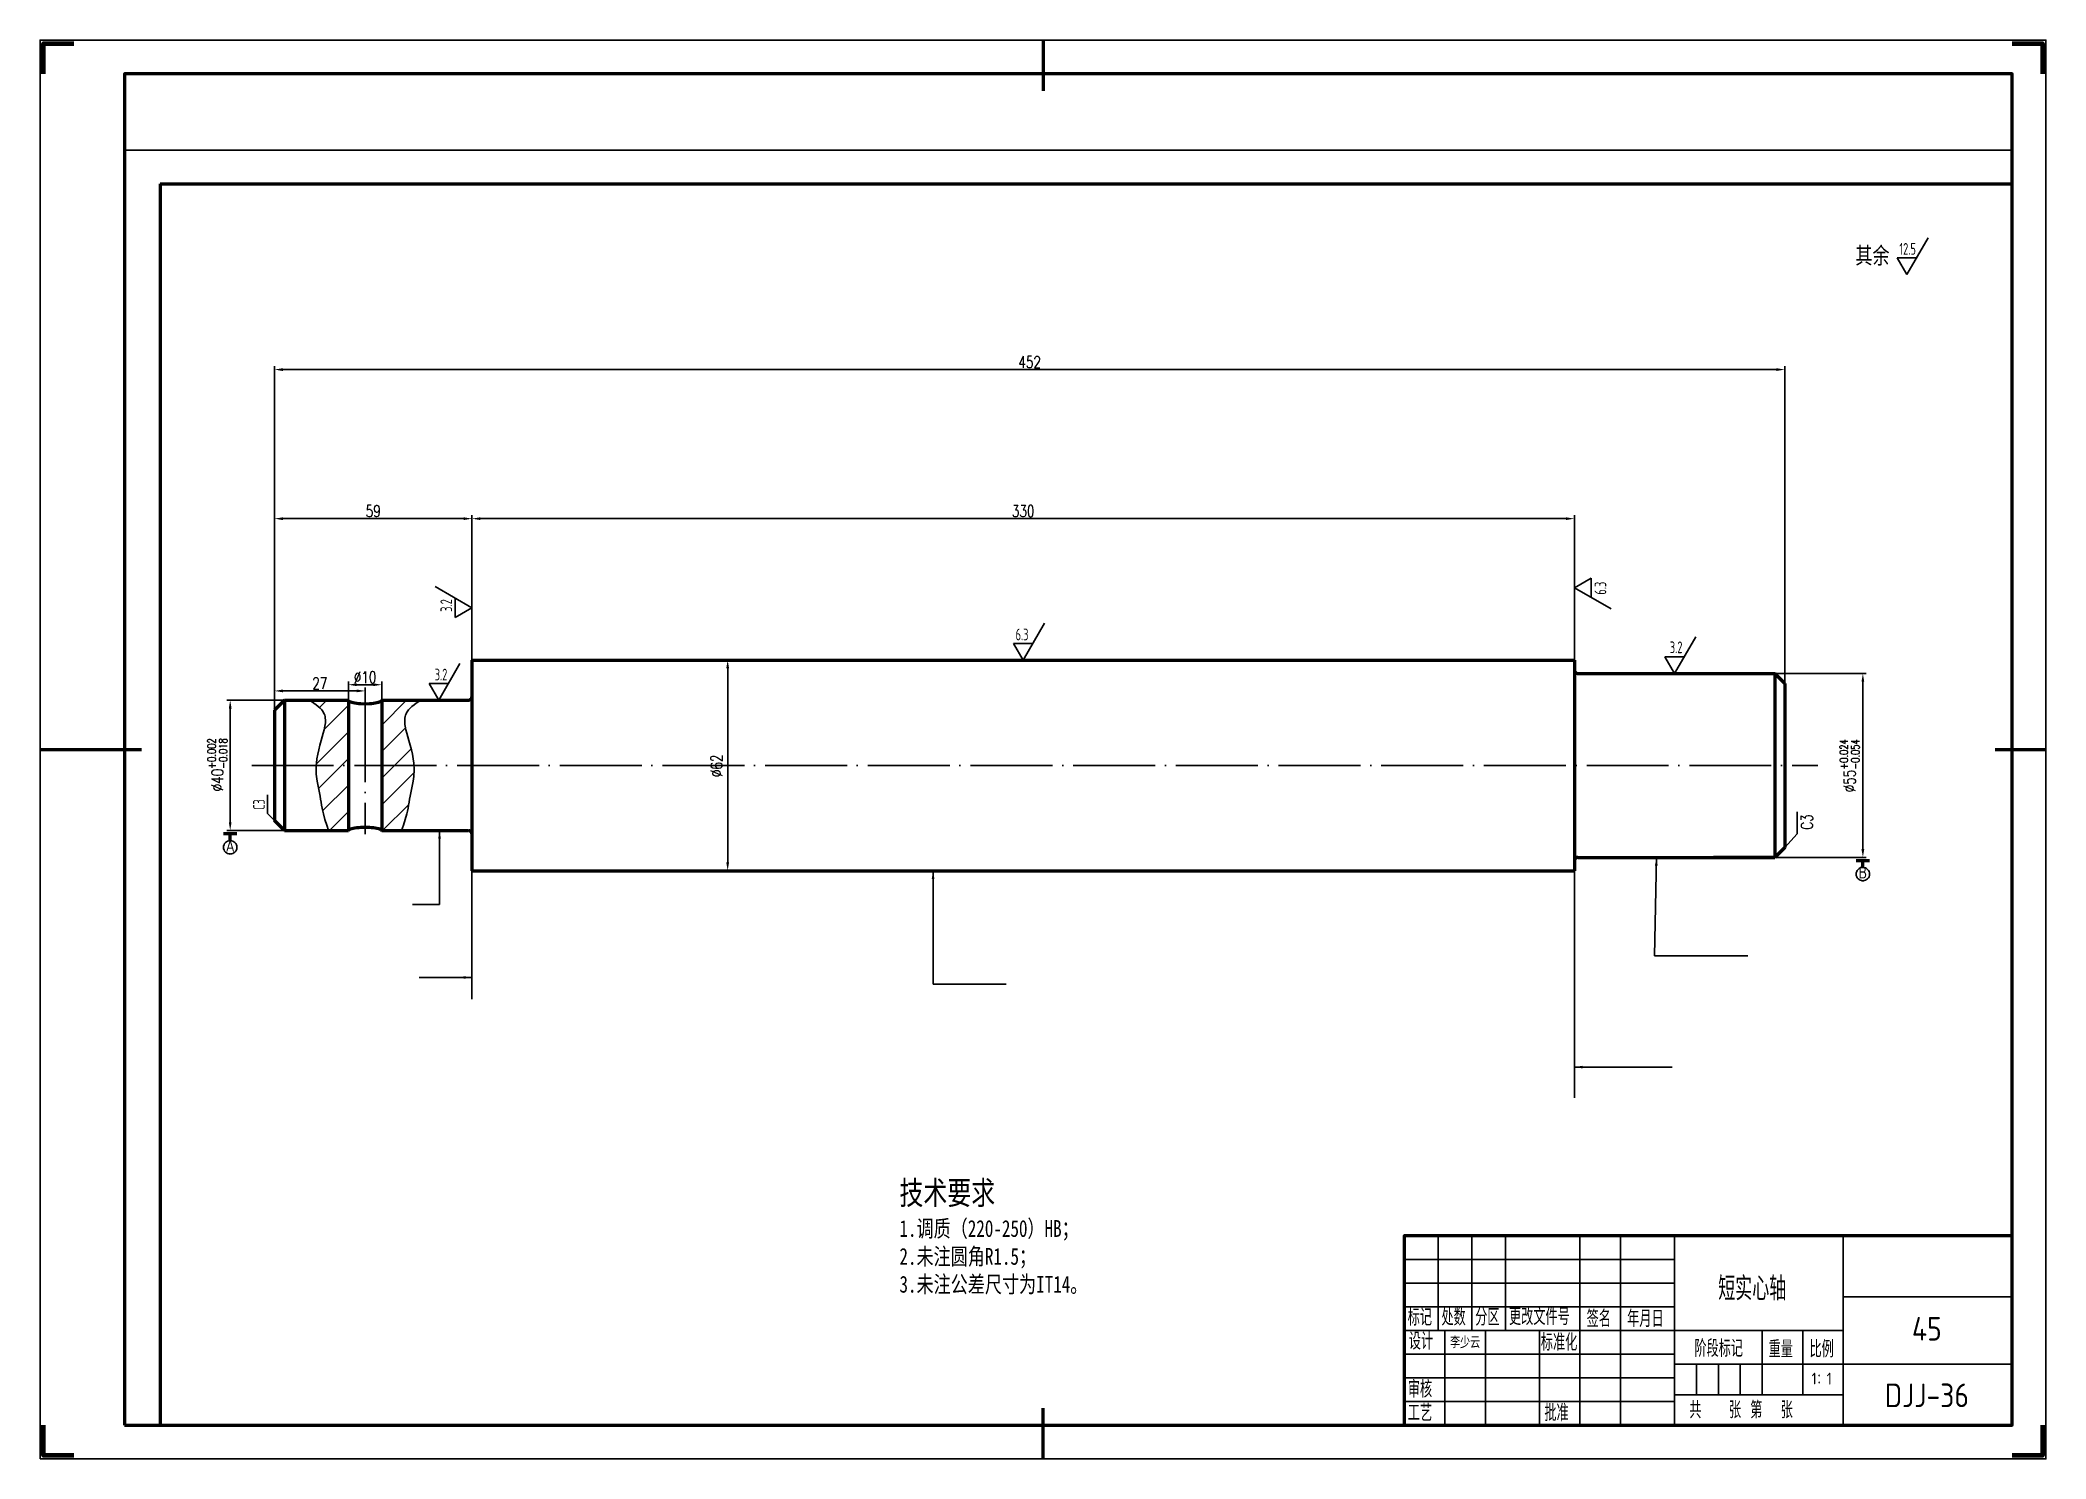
# Paper-space layout 'Gb A2 标题栏' of a CAD drawing. Header units: inches, sheet in millimetres. Extents: x -23 to 571, y -6 to 414.
# The model-space entities are those that its viewports show. They can reach past a viewport. Long polylines and large blocks are cut down to what shows.
import ezdxf
from ezdxf.enums import TextEntityAlignment as Align

# ---------------------------------------------------------------- set-up
doc = ezdxf.new("R2010")
doc.units = ezdxf.units.IN
doc.header["$MEASUREMENT"] = 0
doc.linetypes.add('ACAD_ISO04W100', pattern=[30, 24, -3, 0, -3])
doc.linetypes.add('CENTER2', pattern=[28.575, 19.05, -3.175, 3.175, -3.175])
for name, color, linetype in [('biaozhu', 210, 'Continuous'), ('图层2', 50, 'CENTER2'), ('图框_外框线', 7, 'Continuous'), ('图框_标题栏属性', 1, 'Continuous'), ('图框_标题栏文字', 6, 'Continuous'), ('图框_视口', 7, 'Continuous')]:
    doc.layers.add(name, color=color, linetype=linetype)
for name, color, linetype, lineweight in [('cushixian', 4, 'Continuous', 50), ('中心线层', 4, 'ACAD_ISO04W100', 25), ('图框_内框线', 5, 'Continuous', 50), ('图框_角线', 5, 'Continuous', 200), ('文字', 7, 'Continuous', 35), ('文字层', 7, 'Continuous', 25), ('标注层', 3, 'Continuous', 25), ('粗实线', 7, 'Continuous', 50), ('粗实线层', 7, 'Continuous', 50), ('细实线', 7, 'Continuous', 20)]:
    doc.layers.add(name, color=color, linetype=linetype, lineweight=lineweight)
doc.styles.add('123', font='txt.shx', dxfattribs={"width": 0.75, "height": 3.5})
doc.styles.get("Standard").update_dxf_attribs({"font": 'gbenor.shx', "width": 0.75, "bigfont": 'gbcbig.shx'})
doc.styles.add('工程字', font='gbenor.shx', dxfattribs={"bigfont": 'gbcbig.shx'})
doc.dimstyles.new('GB-3.5$7', dxfattribs={"dimtxt": 3.5, "dimasz": 2.5, "dimexe": 1, "dimexo": 0, "dimgap": 0.5, "dimtad": 1, "dimdec": 0, "dimdsep": 46, "dimtxsty": '123', "dimcen": 0, "dimclrt": 7, "dimadec": 0, "dimazin": 2, "dimtfac": 1, "dimtdec": 0, "dimtmove": 0, "dimatfit": 3, "dimfxl": 1, "dimarcsym": 0})

# ---------------------------------------------------------------- blocks, each defined once
blk = doc.blocks.new('GB_A2 title block')
at = {"layer": '图框_内框线'}
for points in [[(272, 410), (272, 395)], [(-25, 200), (5, 200)], [(554, 200), (569, 200)], [(559, 56), (379, 56), (379, 0), (559, 0), (559, 56)], [(272, -10), (272, 5)]]:
    blk.add_lwpolyline(points, dxfattribs=at)
blk.add_lwpolyline([(0, 0), (559, 0), (559, 400), (0, 400)], close=True, dxfattribs=at)
at = {"layer": '图框_外框线'}
for p, q in [((389, 56), (389, 28)), ((399, 28), (399, 56)), ((409, 56), (409, 28)), ((431, 28), (431, 56)), ((443, 56), (443, 28)), ((459, 56), (459, 0)), ((509, 56), (509, 0)), ((379, 49), (459, 49)), ((379, 42), (459, 42)), ((509, 38), (559, 38)), ((379, 35), (459, 35)), ((379, 28), (509, 28)), ((391, 0), (391, 28)), ((403, 28), (403, 0)), ((419, 0), (419, 28)), ((431, 28), (431, 0)), ((443, 0), (443, 28)), ((485, 28), (485, 9)), ((497, 28), (497, 9)), ((379, 21), (459, 21)), ((559, 18), (459, 18)), ((465.5, 18), (465.5, 9)), ((472, 18), (472, 9)), ((478.5, 18), (478.5, 9)), ((379, 14), (459, 14)), ((379, 7), (459, 7)), ((509, 9), (459, 9))]:
    blk.add_line(p, q, dxfattribs=at)
blk.add_lwpolyline([(-25, -10), (569, -10), (569, 410), (-25, 410)], close=True, dxfattribs=at)
at = {"layer": '图框_角线', "flags": 128}
for points in [[(-24, 400), (-24, 409), (-15, 409)], [(559, 409), (568, 409), (568, 400)], [(-15, -9), (-24, -9), (-24, 0)], [(568, 0), (568, -9), (559, -9)], [(568, 0), (568, -9), (559, -9)]]:
    blk.add_lwpolyline(points, dxfattribs=at)
at = {"layer": '图框_标题栏属性', "style": '工程字'}
for tag, p in [('XXX2', (532.43, 46.93)), ('XXX1', (482.04, 40.8)), ('XXX3', (533.75, 28.53)), ('XXX4', (533.75, 8.82))]:
    blk.add_attdef(tag, text='', height=7, dxfattribs=at).set_placement(p, align=Align.MIDDLE)
for tag, height, p in [('XXX5', 3.5, (490.98, 13.58)), ('XXX6', 3.5, (502.6, 13.74)), ('XXX7', 5, (473.15, 4.04)), ('XXX8', 5, (496.55, 4.04))]:
    blk.add_attdef(tag, text='', height=height, dxfattribs=at).set_placement(p, align=Align.MIDDLE_CENTER)
at = {"layer": '图框_标题栏文字', "style": '工程字'}
for s, p in [('标记', (380, 29.44)), ('处数', (390, 29.44)), ('分区', (400, 29.44)), ('更改文件号', (410, 29.59)), ('签名', (433, 29)), ('年月日', (445, 29)), ('设计', (380.33, 22.35)), ('标准化', (419.44, 22)), ('阶段标记', (464.89, 20.2)), ('重量', (486.89, 20)), ('比例', (499, 20)), ('审核', (380.05, 8.15)), ('工艺', (380.05, 1.15)), ('批准', (420.47, 1.15)), ('共   张 第  张', (463.4, 2))]:
    blk.add_text(s, height=5, dxfattribs=at).set_placement(p)
blk = doc.blocks.new('下基准')
at = {"layer": '标注层'}
blk.add_circle((0, -5), 2, dxfattribs=at)
at = {"layer": '粗实线层'}
for p, q in [((2, -1), (-2, -1)), ((0, -3), (0, -1))]:
    blk.add_line(p, q, dxfattribs=at)
at = {"layer": '文字层'}
blk.add_attdef('A', text='', height=3.5, dxfattribs=at).set_placement((0, -4.56), align=Align.MIDDLE_CENTER)

msp = doc.modelspace()

# ---------------------------------------------------------------- hatches: boundary and pattern name
at = {"layer": '标注层'}
h = msp.add_hatch(dxfattribs=at)
h.set_pattern_fill('ANSI31', color=256, scale=45, style=0)
edge = h.paths.add_edge_path()
edge.add_line((1347.64, 426.37), (1335.98, 426.37))
edge.add_spline(control_points=[(1335.98, 426.37), (1337.82, 425.17), (1342.12, 422.35), (1339.4, 414.37), (1338.18, 409.3), (1338.02, 406.87)], knot_values=[0, 0, 0, 0, 5.991732, 13.994199, 21.483889, 21.483889, 21.483889, 21.483889], degree=3, periodic=0)
edge.add_line((1338.02, 406.87), (1347.64, 406.87))
edge.add_line((1347.64, 406.87), (1347.64, 426.37))
h = msp.add_hatch(dxfattribs=at)
h.set_pattern_fill('ANSI31', color=256, scale=45, style=0)
edge = h.paths.add_edge_path()
edge.add_spline(control_points=[(1367.26, 406.87), (1367.09, 409.3), (1365.88, 414.37), (1363.15, 422.35), (1367.45, 425.17), (1369.29, 426.37)], knot_values=[0, 0, 0, 0, 7.489689, 15.492157, 21.483889, 21.483889, 21.483889, 21.483889], degree=3, periodic=0)
edge.add_line((1369.29, 426.37), (1357.64, 426.37))
edge.add_line((1357.64, 426.37), (1357.64, 426.31))
edge.add_line((1357.64, 426.31), (1357.64, 406.87))
edge.add_line((1357.64, 406.87), (1367.26, 406.87))
h = msp.add_hatch(dxfattribs=at)
h.set_pattern_fill('ANSI31', color=256, scale=45, style=0)
edge = h.paths.add_edge_path()
edge.add_line((1347.64, 406.87), (1338.02, 406.87))
edge.add_spline(control_points=[(1338.02, 406.87), (1337.94, 405.78), (1337.96, 402.76), (1339.15, 398.46), (1339.82, 392.96), (1340.98, 389.57), (1341.74, 387.37)], knot_values=[21.483889, 21.483889, 21.483889, 21.483889, 24.865782, 30.843836, 34.566757, 41.517687, 41.517687, 41.517687, 41.517687], degree=3, periodic=0)
edge.add_line((1341.74, 387.37), (1347.64, 387.37))
edge.add_line((1347.64, 387.37), (1347.64, 406.87))
h = msp.add_hatch(dxfattribs=at)
h.set_pattern_fill('ANSI31', color=256, scale=45, style=0)
edge = h.paths.add_edge_path()
edge.add_spline(control_points=[(1363.53, 387.37), (1364.29, 389.57), (1365.45, 392.96), (1366.13, 398.46), (1367.31, 402.76), (1367.34, 405.78), (1367.26, 406.87)], knot_values=[21.483889, 21.483889, 21.483889, 21.483889, 28.434819, 32.157739, 38.135793, 41.517687, 41.517687, 41.517687, 41.517687], degree=3, periodic=0)
edge.add_line((1367.26, 406.87), (1357.64, 406.87))
edge.add_line((1357.64, 406.87), (1357.64, 387.37))
edge.add_line((1357.64, 387.37), (1363.53, 387.37))

# ---------------------------------------------------------------- linework, layer by layer
at = {"layer": 'biaozhu', "color": 0, "lineweight": -3}
for p, q in [((1770.36, 180.85), (1770.36, 212.85)), ((1795.36, 196.85), (1795.36, 212.85)), ((1835.36, 212.85), (1835.36, 196.85))]:
    msp.add_line(p, q, dxfattribs=at)
at = {"layer": '中心线层'}
for p, q in [((1352.64, 426.37), (1352.64, 386.34)), ((1318.74, 406.87), (1787.31, 406.87))]:
    msp.add_line(p, q, dxfattribs=at)
at = {"layer": '图层2', "color": 3, "linetype": 'ByBlock', "lineweight": -3}
for p, q in [((1813.95, 553.69), (1820.3, 564.69)), ((1813.95, 553.69), (1811.06, 558.69)), ((1811.06, 558.69), (1816.84, 558.69)), ((1714.46, 460.02), (1719.46, 462.91)), ((1719.46, 462.91), (1719.46, 457.13)), ((1384.6, 454.02), (1373.6, 460.37)), ((1379.6, 451.13), (1379.6, 456.91)), ((1714.46, 460.02), (1725.46, 453.67)), ((1384.6, 454.02), (1379.6, 451.13)), ((1744.44, 434.37), (1750.79, 445.37)), ((1744.44, 434.37), (1741.55, 439.37)), ((1741.55, 439.37), (1747.32, 439.37)), ((1374.68, 426.37), (1381.03, 437.37)), ((1374.68, 426.37), (1371.79, 431.37)), ((1371.79, 431.37), (1377.56, 431.37))]:
    msp.add_line(p, q, dxfattribs=at)
at = {"layer": '标注层'}
for p, q in [((1325.53, 406.87), (1325.53, 526.25)), ((1328.03, 525.25), (1774.91, 525.25)), ((1777.41, 406.87), (1777.41, 526.25)), ((1325.53, 426.37), (1325.53, 481.67)), ((1382.1, 480.67), (1328.03, 480.67)), ((1384.6, 428.82), (1384.6, 481.67)), ((1384.6, 438.37), (1384.6, 481.67)), ((1711.96, 480.67), (1387.1, 480.67)), ((1714.46, 438.37), (1714.46, 481.67)), ((1476.1, 438.37), (1460.12, 438.37)), ((1461.12, 435.87), (1461.12, 377.87)), ((1774.41, 434.37), (1801.76, 434.37)), ((1328.53, 426.37), (1311.28, 426.37)), ((1325.53, 423.37), (1325.53, 430.15)), ((1328.03, 429.15), (1350.14, 429.15)), ((1347.65, 426.31), (1347.65, 432)), ((1350.15, 431), (1355.14, 431)), ((1352.64, 423.37), (1352.64, 430.15)), ((1357.64, 426.31), (1357.64, 432)), ((1800.76, 431.87), (1800.76, 381.87)), ((1312.28, 423.87), (1312.28, 389.87)), ((1323.4, 392.51), (1323.4, 398.05)), ((1325.53, 390.37), (1323.4, 392.51)), ((1781.13, 386.42), (1781.13, 393)), ((1328.53, 387.37), (1311.28, 387.37)), ((1777.41, 382.37), (1781.13, 386.42)), ((1774.41, 379.37), (1801.76, 379.37)), ((1384.6, 375.37), (1384.6, 336.91)), ((1476.1, 375.37), (1460.12, 375.37)), ((1714.46, 375.37), (1714.46, 307.5))]:
    msp.add_line(p, q, dxfattribs=at)
at = {"layer": '标注层', "linetype": 'ByBlock', "lineweight": -3}
for p, q in [((1549.53, 438.37), (1555.88, 449.37)), ((1549.53, 438.37), (1546.64, 443.37)), ((1546.64, 443.37), (1552.42, 443.37))]:
    msp.add_line(p, q, dxfattribs=at)
at = {"layer": '标注层'}
msp.add_lwpolyline([(1266.36, 590.85), (1860.36, 590.85), (1860.36, 170.85), (1266.36, 170.85)], close=True, dxfattribs=at)
for points in [[(1335.98, 426.37), (1340.39, 422.32), (1339.53, 414.36), (1338.06, 403.59), (1339.17, 397.71), (1339.78, 394.04), (1341.74, 387.37)], [(1369.29, 426.37), (1364.88, 422.32), (1365.74, 414.36), (1367.21, 403.59), (1366.11, 397.71), (1365.5, 394.04), (1363.53, 387.37)]]:
    msp.add_spline(points, degree=3, dxfattribs=at)
for points in [[(1328.03, 525.67), (1328.03, 524.83), (1325.53, 525.25)], [(1774.91, 525.67), (1774.91, 524.83), (1777.41, 525.25)], [(1328.03, 481.08), (1328.03, 480.25), (1325.53, 480.67)], [(1382.1, 481.08), (1382.1, 480.25), (1384.6, 480.67)], [(1387.1, 481.08), (1387.1, 480.25), (1384.6, 480.67)], [(1711.96, 481.08), (1711.96, 480.25), (1714.46, 480.67)], [(1460.7, 435.87), (1461.54, 435.87), (1461.12, 438.37)], [(1800.34, 431.87), (1801.18, 431.87), (1800.76, 434.37)], [(1311.87, 423.87), (1312.7, 423.87), (1312.28, 426.37)], [(1328.03, 429.57), (1328.03, 428.74), (1325.53, 429.15)], [(1350.15, 431.42), (1350.15, 430.59), (1347.65, 431)], [(1350.14, 429.57), (1350.14, 428.74), (1352.64, 429.15)], [(1355.14, 431.42), (1355.14, 430.59), (1357.64, 431)], [(1311.87, 389.87), (1312.7, 389.87), (1312.28, 387.37)], [(1800.34, 381.87), (1801.18, 381.87), (1800.76, 379.37)], [(1460.7, 377.87), (1461.54, 377.87), (1461.12, 375.37)]]:
    msp.add_solid(points, dxfattribs=at)
at = {"layer": '粗实线'}
for p, q in [((1291.36, 580.85), (1291.36, 180.85)), ((1291.36, 580.85), (1850.36, 580.85)), ((1384.6, 438.37), (1384.6, 375.37)), ((1328.53, 426.37), (1325.53, 423.37)), ((1328.53, 426.37), (1347.64, 426.37)), ((1328.53, 426.37), (1328.53, 387.37)), ((1347.64, 426.37), (1347.64, 387.37)), ((1357.64, 426.37), (1357.64, 387.37)), ((1357.64, 426.37), (1383.6, 426.37)), ((1777.41, 431.37), (1777.41, 382.37)), ((1325.53, 423.37), (1325.53, 390.37)), ((1328.53, 387.37), (1325.53, 390.37)), ((1328.53, 387.37), (1347.64, 387.37)), ((1357.64, 387.37), (1383.6, 387.37)), ((1715.45, 379.37), (1774.41, 379.37)), ((1774.41, 379.37), (1756.1, 379.37)), ((1777.41, 382.37), (1774.41, 379.37))]:
    msp.add_line(p, q, dxfattribs=at)
at = {"layer": '粗实线', "lineweight": 50}
for p, q in [((1384.6, 438.37), (1714.46, 438.37)), ((1714.46, 438.37), (1714.46, 375.37)), ((1715.45, 434.37), (1774.41, 434.37)), ((1777.41, 431.37), (1774.41, 434.37)), ((1774.41, 434.37), (1774.41, 379.37)), ((1384.6, 375.37), (1714.46, 375.37))]:
    msp.add_line(p, q, dxfattribs=at)
at = {"layer": '粗实线', "color": 0}
for p, q in [((1710.36, 180.85), (1710.36, 212.85)), ((1710.36, 212.85), (1850.36, 212.85))]:
    msp.add_line(p, q, dxfattribs=at)
at = {"layer": '粗实线', "lineweight": 50}
for centre, start, end in [((1715.45, 435.37), 185.74974, 270), ((1383.6, 427.37), 270, 0), ((1383.6, 386.37), 0, 90), ((1715.45, 378.37), 90, 174.25026)]:
    msp.add_arc(centre, 1, start, end, dxfattribs=at)
at = {"layer": '粗实线'}
msp.add_ellipse((1352.64, 426.37), major_axis=(-5, 0), ratio=0.206906, start_param=0, end_param=3.141593, dxfattribs=at)
at = {"layer": '粗实线', "extrusion": (0, 0, -1)}
msp.add_ellipse((1352.64, 387.37), major_axis=(-5, 0), ratio=0.206906, start_param=0, end_param=3.141593, dxfattribs=at)
at = {"layer": '细实线', "color": 0}
msp.add_line((1820.36, 196.85), (1820.36, 212.85), dxfattribs=at)

# ---------------------------------------------------------------- block references
at = {"layer": '标注层'}
msp.add_blockref('下基准', (1312.28, 387.37), dxfattribs=at).add_auto_attribs({'A': 'A'})
at = {"layer": '标注层', "lineweight": -3}
msp.add_blockref('下基准', (1800.76, 379.37), dxfattribs=at).add_auto_attribs({'A': 'B'})

# ---------------------------------------------------------------- texts
at = {"char_height": 5, "attachment_point": 1, "style": '123'}
for s, insert, width in [('{\\fSimSun|b0|i0|c134|p2;45}', (1805.31, 211.66), 25), ('{\\fSimSun|b0|i0|c134|p2;1:1}', (1840.87, 211.66), 9.4939)]:
    msp.add_mtext(s, dxfattribs=dict(at, insert=insert, width=width))
at = {"color": 0, "insert": (1827.86, 208.85), "char_height": 5, "width": 15, "attachment_point": 5}
msp.add_mtext('{\\fSimSun|b0|i0|c134|p2;比例}', dxfattribs=at)
at = {"layer": 'cushixian', "color": 3, "lineweight": -3, "ltscale": 0.1, "insert": (1798.51, 561.89), "char_height": 5, "width": 40.337, "attachment_point": 1}
msp.add_mtext('{\\fSimSun|b0|i0|c134|p2;其余}', dxfattribs=at)
at = {"layer": 'cushixian', "color": 0, "lineweight": -3, "ltscale": 0.1, "insert": (1740.36, 204.85), "char_height": 10, "width": 60, "attachment_point": 5}
msp.add_mtext('{\\fSimSun|b0|i0|c134|p2;短实心轴}', dxfattribs=at)
at = {"layer": '图层2', "color": 3, "linetype": 'ByBlock', "lineweight": -3, "char_height": 3.5, "width": 29.7869, "attachment_point": 1}
for s, insert in [('12.5', (1811.69, 563.1)), ('3.2', (1743.01, 443.94)), ('3.2', (1373.48, 435.79))]:
    msp.add_mtext(s, dxfattribs=dict(at, insert=insert))
at = {"layer": '图层2', "color": 3, "linetype": 'ByBlock', "lineweight": -3, "char_height": 3.5, "width": 29.7869, "attachment_point": 1, "rotation": 90}
for s, insert in [('3.2', (1375.19, 452.82)), ('6.3', (1720.48, 457.95))]:
    msp.add_mtext(s, dxfattribs=dict(at, insert=insert))
at = {"layer": '文字', "color": 0, "insert": (1772.75, 212.12), "char_height": 3.5, "width": 25, "attachment_point": 1}
msp.add_mtext('{\\fFangSong_GB2312|b0|i0|c134|p49;  \\fSimSun|b0|i0|c134|p2;\\H1.429x;材料}', dxfattribs=at)
at = {"layer": '文字层', "insert": (1512.51, 282.54), "char_height": 5, "width": 325.7223, "attachment_point": 1}
msp.add_mtext('{\\fSimSun|b0|i0|c134|p2;\\H1.4x;技术要求\\P\\H0.7143x;1.调质（220-250）HB；\\P2.未注圆角R1.5；\\P3.未注公差尺寸为IT14。}', dxfattribs=at)
at = {"layer": '标注层', "color": 7, "char_height": 3.5, "attachment_point": 5}
for s, insert in [('{\\Ftxt,gbcbig|c134;\\C256;452}', (1551.47, 527.5)), ('{\\Ftxt,gbcbig|c134;\\C256;59}', (1355.07, 482.92)), ('{\\Ftxt,gbcbig|c134;\\C256;330}', (1549.53, 482.92))]:
    msp.add_mtext(s, dxfattribs=dict(at, insert=insert))
at = {"layer": '标注层', "linetype": 'ByBlock', "lineweight": -3, "insert": (1547.26, 447.79), "char_height": 3.5, "width": 29.7869, "attachment_point": 1}
msp.add_mtext('6.3', dxfattribs=at)
at = {"layer": '标注层', "color": 7, "insert": (1339.09, 431.4), "char_height": 3.5, "attachment_point": 5, "style": '123'}
msp.add_mtext('{\\C256;27}', dxfattribs=at)
at = {"layer": '标注层', "insert": (1352.64, 433.25), "char_height": 3.5, "attachment_point": 5}
msp.add_mtext('{\\Ftxt,gbcbig|c134;%%C10}', dxfattribs=at)
at = {"layer": '标注层', "insert": (1305.51, 399.11), "char_height": 3.5, "attachment_point": 1, "rotation": 90, "style": '123'}
msp.add_mtext_dynamic_manual_height_columns('\\A1;%%C40{\\H0.7x;\\S+0.002^ -0.018;}', width=15.1376, gutter_width=17.5, heights=[0], dxfattribs=at).dxf.set("width", 23.6168)
at = {"layer": '标注层', "color": 7, "char_height": 3.5, "attachment_point": 5, "rotation": 90}
for s, insert in [('\\A1;{\\Ftxt,gbcbig|c134;\\C256;%%C55\\H0.7x;\\S+0.024^ -0.054;}', (1796.8, 406.78)), ('{\\Ftxt,gbcbig|c134;\\C256;%%C62}', (1457.79, 406.75))]:
    msp.add_mtext(s, dxfattribs=dict(at, insert=insert))
at = {"layer": '标注层', "char_height": 3.5, "attachment_point": 5}
for s, insert, width, rotation in [('C3', (1320.9, 395.18), 3.4777, 90), ('{\\Ftxt,gbcbig|c134;C3}', (1784.02, 389.94), 5.4476, 90.22849)]:
    msp.add_mtext(s, dxfattribs=dict(at, insert=insert, width=width, rotation=rotation))

# ---------------------------------------------------------------- leaders
at = {"layer": '标注层'}
for points in [[(1374.91, 387.44), (1374.91, 365.3), (1366.83, 365.3)], [(1739.01, 379.37), (1738.41, 349.92), (1766.31, 349.92)], [(1522.58, 375.37), (1522.58, 341.46), (1544.4, 341.46)], [(1384.6, 343.45), (1368.79, 343.45)], [(1714.46, 316.64), (1743.67, 316.64)]]:
    msp.add_leader(points, dimstyle='GB-3.5$7', override={"dimgap": 0.5, "dimtad": 0}, dxfattribs=at)

psp = doc.layouts.new('Gb A2 标题栏')

# ---------------------------------------------------------------- linework, layer by layer
at = {"layer": '图框_视口'}
psp.add_lwpolyline([(2, 404), (561, 404), (561, 60), (381, 60), (381, 4), (2, 4), (2, 404)], close=True, dxfattribs=at)

# ---------------------------------------------------------------- block references
ref = psp.add_blockref('GB_A2 title block', (2, 4))
ref.add_attrib('XXX1', '短实心轴', dxfattribs={"layer": '图框_标题栏属性', "height": 7, "style": '工程字'}).set_placement((484.04, 44.8), align=Align.MIDDLE)
ref.add_attrib('XXX3', '45', dxfattribs={"layer": '图框_标题栏属性', "height": 7, "style": '工程字'}).set_placement((535.75, 32.53), align=Align.MIDDLE)
ref.add_attrib('XXX4', 'DJJ-36', dxfattribs={"layer": '图框_标题栏属性', "height": 7, "style": '工程字'}).set_placement((535.75, 12.82), align=Align.MIDDLE)
ref.add_attrib('XXX6', '1：1', dxfattribs={"layer": '图框_标题栏属性', "height": 3.5, "style": '工程字'}).set_placement((504.6, 17.74), align=Align.MIDDLE_CENTER)

# ---------------------------------------------------------------- texts
at = {"layer": '标注层', "insert": (399, 28.5), "char_height": 3.5, "width": 12, "attachment_point": 5, "style": '工程字'}
psp.add_mtext('李少云', dxfattribs=at)

# ---------------------------------------------------------------- viewports
at = {"layer": '图框_视口'}
vp = psp.add_viewport(center=(281.5, 204), size=(559, 400), view_center_point=(1563.04, 411.63), view_height=404.1104, dxfattribs=at)
vp.dxf.flags = 0x10000  # cut along an outline
vp.dxf.clipping_boundary_handle = psp.add_lwpolyline([(2, 404), (561, 404), (561, 60), (381, 60), (381, 4), (2, 4), (2, 404)], format="xyb", close=True, dxfattribs={"invisible": 1}).dxf.handle

doc.saveas('drawing.dxf')
